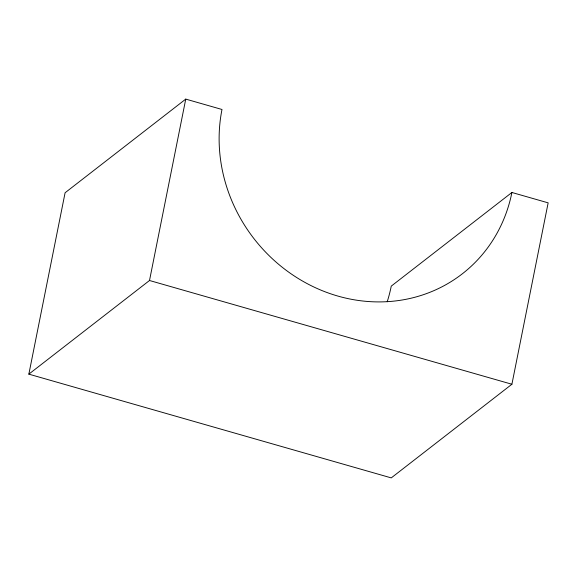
<?xml version="1.0" encoding="UTF-8"?>
<svg xmlns="http://www.w3.org/2000/svg" width="577" height="577" viewBox="0 0 577 577"><rect width="100%" height="100%" fill="white"/><g stroke="black" fill="none" stroke-linecap="round" stroke-linejoin="round"><path stroke-width="0.87" d="M28.85 374.148L65.093 192.754L185.751 99.107L221.994 109.479A155.509 143.009 52.2 0 0 337.956 296.095A155.509 143.009 52.2 0 0 511.907 192.48L548.15 202.852L511.907 384.246L391.249 477.893L28.85 374.148L149.508 280.501L185.751 99.107M511.907 192.48L391.256 286.127A155.509 143.009 52.2 0 1 387.217 301.735M149.508 280.501L511.907 384.246"/></g></svg>
